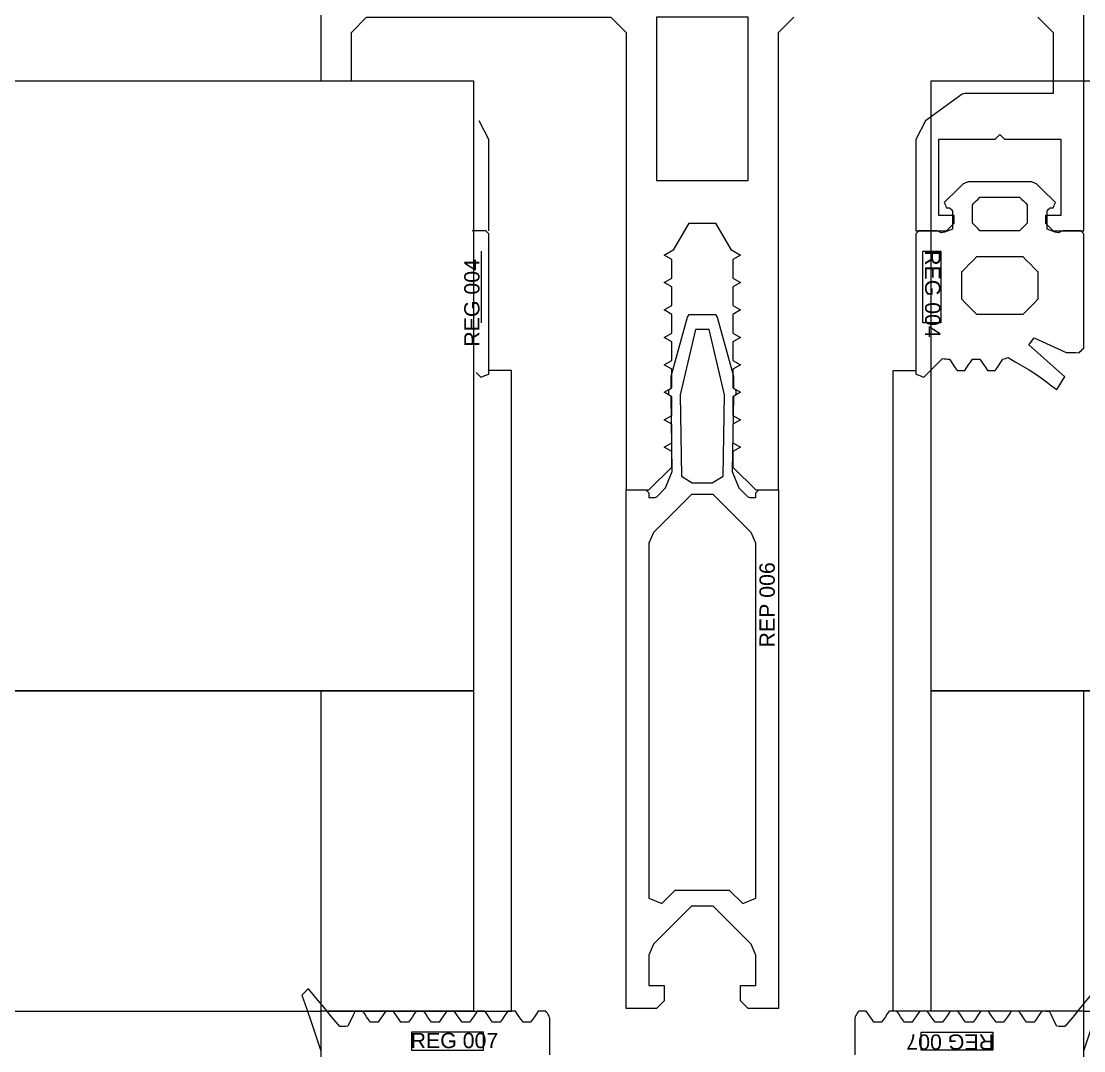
# Model space of a CAD drawing. Header units: millimetres. Extents: x 97 to 215964, y -4577 to 60645.
# Drawn here: x 159268.3 to 159337.9, y 39791.2 to 39858.7 of the extents above; entities that cross this region are included whole.
import ezdxf

# ---------------------------------------------------------------- set-up
doc = ezdxf.new("R2010")
doc.units = ezdxf.units.MM
for name, color, linetype, lineweight in [('A-GLAZ-____-MCUT', 151, 'Continuous', 9), ('A-GLAZ-____-OTLN', 151, 'Continuous', 9), ('A-GLAZ-CURT-OTLN', 52, 'Continuous', 9), ('A-GLAZ-CWMG-MCUT', 51, 'Continuous', 9), ('A-GLAZ-CWMG-OTLN', 51, 'Continuous', 9), ('G-XREF-____-OTLN', 8, 'Continuous', 9)]:
    doc.layers.add(name, color=color, linetype=linetype, lineweight=lineweight)
doc.styles.add('Arial', font='arial.ttf', dxfattribs={"height": 1})

# ---------------------------------------------------------------- blocks, each defined once
blk = doc.blocks.new('PNS_Панель прямоугольная2 - Нр_Стекло - 40мм-V26-О_АИ_ПП_8_400_Целиком')
at = {"layer": 'A-GLAZ-____-OTLN', "lineweight": 5}
h = blk.add_hatch(dxfattribs=at)
h.set_pattern_fill('FP_32', color=256, style=0, pattern_type=2)
h.set_pattern_definition([(45, (-100097.5, -39714.82), (-282.8427, 282.8427), [200, -600]), (45, (-100297.5, -39814.82), (-282.8427, 282.8427), [600, -200]), (45, (-99897.5, -39914.82), (-282.8427, 282.8427), [200, -600])])
h.paths.add_polyline_path([(502.5, 0), (502.5, 40), (-502.5, 40), (-502.5, 0), (415.493, 0)])
at = {"layer": 'A-GLAZ-____-MCUT', "color": 10, "lineweight": 5}
for p, q in [((-502.5, 40), (502.5, 40)), ((502.5, 40), (502.5, 0)), ((502.5, 0), (-502.5, 0))]:
    blk.add_line(p, q, dxfattribs=at)
at = {"layer": 'A-GLAZ-____-OTLN', "color": 10, "lineweight": 5}
blk.add_line((-502.5, 0), (502.5, 0), dxfattribs=at)
blk = doc.blocks.new('Прямоугольный импост - Рядовой 50х200-40428490-О_АИ_ПП_8_400_Целиком')
at = {"layer": 'A-GLAZ-CWMG-OTLN', "color": 10, "lineweight": 5}
for p in [(83085, 39814.823), (82100, 39793.823)]:
    blk.add_line(p, (83085, 39793.823), dxfattribs=at)
blk = doc.blocks.new('PNS_Панель прямоугольная2 - Нр_Стекло - 40мм-V139-О_АИ_ПП_8_400_Целиком')
at = {"layer": 'A-GLAZ-____-OTLN', "lineweight": 5}
h = blk.add_hatch(dxfattribs=at)
h.set_pattern_fill('FP_151', color=256, style=0, pattern_type=2)
h.set_pattern_definition([(45, (-101145, -39714.82), (-282.8427, 282.8427), [200, -600]), (45, (-101345, -39814.82), (-282.8427, 282.8427), [600, -200]), (45, (-100945, -39914.82), (-282.8427, 282.8427), [200, -600])])
h.paths.add_polyline_path([(515, 0), (515, 40), (-515, 40), (-515, 0), (311.317, 0)])
at = {"layer": 'A-GLAZ-____-MCUT', "color": 10, "lineweight": 5}
for p, q in [((-515, 0), (-515, 40)), ((-515, 40), (515, 40)), ((515, 0), (-515, 0))]:
    blk.add_line(p, q, dxfattribs=at)
at = {"layer": 'A-GLAZ-____-OTLN', "color": 10, "lineweight": 5}
blk.add_line((-515, 0), (515, 0), dxfattribs=at)
blk = doc.blocks.new('Прямоугольный импост - Рядовой 50х200-40428489-О_АИ_ПП_8_400_Целиком')
at = {"layer": 'A-GLAZ-CWMG-OTLN', "color": 10, "lineweight": 5}
for q in [(84195, 39814.823), (85205, 39793.823)]:
    blk.add_line((84195, 39793.823), q, dxfattribs=at)
blk = doc.blocks.new('Прямоугольный импост - Рядовой 50х200-38602430-О_АИ_ПП_8_400_Целиком')
at = {"layer": 'A-GLAZ-CWMG-MCUT', "color": 90}
for p, q in [((-25, 21), (-25, 39.8)), ((25, 39.8), (25, 21)), ((-15, 21), (-25, 21)), ((-15, 0), (-15, 21)), ((25, 21), (15, 21)), ((15, 21), (15, 0)), ((-25, -160.2), (-25, -40)), ((25, -40), (25, -160.2))]:
    blk.add_line(p, q, dxfattribs=at)
blk = doc.blocks.new('Прямоугольный импост - 200_dwg-17677014-О_АИ_ПП_8_400_Целиком')
at = {"layer": 'G-XREF-____-OTLN', "color": 10, "lineweight": 5}
for p, q in [((227981.991, 196775.926), (227981.991, 196780.625)), ((227981.634, 196772.661), (227981.94, 196772.355))]:
    blk.add_line(p, q, dxfattribs=at)
at = {"layer": 'G-XREF-____-OTLN', "color": 10, "lineweight": 5, "flags": 128}
for points in [[(227991.452, 196794.968), (227991.452, 196764.968), (227992.952, 196764.968), (227994.452, 196766.468), (227994.452, 196767.479), (227993.952, 196767.768), (227994.452, 196768.056), (227994.452, 196769.279), (227993.952, 196769.568), (227994.452, 196769.856), (227994.452, 196771.079), (227993.952, 196771.368), (227994.452, 196771.656), (227994.452, 196772.879), (227993.952, 196773.168), (227994.452, 196773.456), (227994.452, 196774.679), (227993.952, 196774.968), (227994.452, 196775.256), (227994.452, 196776.479), (227993.952, 196776.768), (227994.452, 196777.056), (227994.452, 196778.279), (227993.952, 196778.568), (227994.452, 196778.856), (227994.452, 196780.079), (227993.952, 196780.368), (227994.585, 196780.733), (227995.586, 196782.468), (227997.318, 196782.468), (227998.32, 196780.733), (227998.952, 196780.368), (227998.452, 196780.079), (227998.452, 196778.856), (227998.952, 196778.568), (227998.452, 196778.279), (227998.452, 196777.056), (227998.952, 196776.768), (227998.452, 196776.479), (227998.452, 196775.256), (227998.952, 196774.968), (227998.452, 196774.679), (227998.452, 196773.456), (227998.952, 196773.168), (227998.452, 196772.879), (227998.452, 196771.656), (227998.952, 196771.368), (227998.452, 196771.079), (227998.452, 196769.856), (227998.952, 196769.568), (227998.452, 196769.279), (227998.452, 196768.056), (227998.952, 196767.768), (227998.452, 196767.479), (227998.452, 196766.468), (227999.952, 196764.968), (228001.452, 196764.968), (228001.452, 196794.968), (228002.452, 196795.968)], [(228018.452, 196795.968), (228019.452, 196794.968), (228019.452, 196790.968), (228013.65, 196790.968), (228013.473, 196790.91), (228011.071, 196789.164), (228010.452, 196787.951), (228010.452, 196781.968), (228012.452, 196781.968), (228012.952, 196782.468), (228012.952, 196782.968), (228011.952, 196782.968), (228011.952, 196787.968), (228015.652, 196787.968), (228015.952, 196788.268), (228016.252, 196787.968), (228019.952, 196787.968), (228019.952, 196782.968), (228018.952, 196782.968), (228018.952, 196782.468), (228019.452, 196781.968), (228021.452, 196781.968), (228021.452, 196911.968)], [(227971.452, 196911.968), (227971.452, 196791.798)], [(227973.452, 196791.798), (227973.452, 196794.968), (227974.452, 196795.968), (227990.452, 196795.968), (227991.452, 196794.968)], [(227982.452, 196781.968), (227982.452, 196787.951), (227981.834, 196789.164)], [(228013.523, 196785.021), (228013.22, 196784.718), (228012.917, 196784.415), (228012.614, 196784.112), (228012.311, 196783.809)], [(228013.876, 196785.168), (228013.788, 196785.131), (228013.7, 196785.094), (228013.611, 196785.058), (228013.523, 196785.021)], [(228018.028, 196785.168), (228016.99, 196785.168), (228015.952, 196785.168), (228014.914, 196785.168), (228013.876, 196785.168)], [(228018.382, 196785.021), (228018.293, 196785.058), (228018.205, 196785.094), (228018.116, 196785.131), (228018.028, 196785.168)], [(228019.594, 196783.809), (228019.291, 196784.112), (228018.988, 196784.415), (228018.685, 196784.718), (228018.382, 196785.021)], [(228012.311, 196783.809), (228012.346, 196783.724), (228012.382, 196783.638), (228012.417, 196783.553), (228012.452, 196783.468)], [(228014.152, 196783.668), (228014.277, 196783.793), (228014.402, 196783.918), (228014.527, 196784.043), (228014.652, 196784.168)], [(228014.152, 196782.468), (228014.152, 196782.768), (228014.152, 196783.068), (228014.152, 196783.368), (228014.152, 196783.668)], [(228014.652, 196784.168), (228015.302, 196784.168), (228015.952, 196784.168), (228016.602, 196784.168), (228017.252, 196784.168)], [(228017.252, 196784.168), (228017.377, 196784.043), (228017.502, 196783.918), (228017.627, 196783.793), (228017.752, 196783.668)], [(228017.752, 196783.668), (228017.752, 196783.368), (228017.752, 196783.068), (228017.752, 196782.768), (228017.752, 196782.468)], [(228019.452, 196783.468), (228019.488, 196783.553), (228019.523, 196783.638), (228019.558, 196783.724), (228019.594, 196783.809)], [(228012.452, 196783.468), (228012.502, 196783.468), (228012.552, 196783.468), (228012.602, 196783.468), (228012.652, 196783.468)], [(228012.652, 196783.468), (228012.702, 196783.418), (228012.752, 196783.368), (228012.802, 196783.318), (228012.852, 196783.268)], [(228012.852, 196783.268), (228012.852, 196782.967), (228012.852, 196782.666), (228012.852, 196782.366), (228012.852, 196782.065)], [(228019.052, 196783.268), (228019.102, 196783.318), (228019.152, 196783.368), (228019.202, 196783.418), (228019.252, 196783.468)], [(228019.052, 196782.065), (228019.052, 196782.366), (228019.052, 196782.666), (228019.052, 196782.967), (228019.052, 196783.268)], [(228019.252, 196783.468), (228019.302, 196783.468), (228019.352, 196783.468), (228019.402, 196783.468), (228019.452, 196783.468)], [(228014.652, 196781.968), (228014.527, 196782.093), (228014.402, 196782.218), (228014.277, 196782.343), (228014.152, 196782.468)], [(228017.752, 196782.468), (228017.627, 196782.343), (228017.502, 196782.218), (228017.377, 196782.093), (228017.252, 196781.968)], [(227982.252, 196781.968), (227981.959, 196781.968), (227981.665, 196781.968), (227981.372, 196781.968)], [(227982.452, 196781.768), (227982.402, 196781.818), (227982.352, 196781.868), (227982.302, 196781.918), (227982.252, 196781.968)], [(227982.452, 196772.568), (227982.452, 196774.868), (227982.452, 196777.168), (227982.452, 196779.468), (227982.452, 196781.768)], [(228010.652, 196781.968), (228010.602, 196781.918), (228010.552, 196781.868), (228010.502, 196781.818), (228010.452, 196781.768)], [(228010.452, 196781.768), (228010.452, 196779.468), (228010.452, 196777.168), (228010.452, 196774.868), (228010.452, 196772.568)], [(228011.826, 196781.968), (228011.532, 196781.968), (228011.239, 196781.968), (228010.946, 196781.968), (228010.652, 196781.968)], [(228012.139, 196781.816), (228012.061, 196781.854), (228011.982, 196781.892), (228011.904, 196781.93), (228011.826, 196781.968)], [(228012.852, 196782.065), (228012.674, 196782.003), (228012.496, 196781.941), (228012.317, 196781.879), (228012.139, 196781.816)], [(228017.252, 196781.968), (228016.602, 196781.968), (228015.952, 196781.968), (228015.302, 196781.968), (228014.652, 196781.968)], [(228019.765, 196781.816), (228019.587, 196781.879), (228019.409, 196781.941), (228019.231, 196782.003), (228019.052, 196782.065)], [(228020.079, 196781.968), (228020, 196781.93), (228019.922, 196781.892), (228019.844, 196781.854), (228019.765, 196781.816)], [(228021.252, 196781.968), (228020.959, 196781.968), (228020.665, 196781.968), (228020.372, 196781.968), (228020.079, 196781.968)], [(228021.452, 196781.768), (228021.402, 196781.818), (228021.352, 196781.868), (228021.302, 196781.918), (228021.252, 196781.968)], [(228021.452, 196774.268), (228021.452, 196776.143), (228021.452, 196778.018), (228021.452, 196779.893), (228021.452, 196781.768)], [(228013.452, 196779.268), (228013.702, 196779.518), (228013.952, 196779.768), (228014.202, 196780.018), (228014.452, 196780.268)], [(228014.452, 196780.268), (228015.202, 196780.268), (228015.952, 196780.268), (228016.702, 196780.268), (228017.452, 196780.268)], [(228017.452, 196780.268), (228017.702, 196780.018), (228017.952, 196779.768), (228018.202, 196779.518), (228018.452, 196779.268)], [(228013.452, 196777.468), (228013.452, 196777.918), (228013.452, 196778.368), (228013.452, 196778.818), (228013.452, 196779.268)], [(228018.452, 196779.268), (228018.452, 196778.818), (228018.452, 196778.368), (228018.452, 196777.918), (228018.452, 196777.468)], [(228014.452, 196776.468), (228014.202, 196776.718), (228013.952, 196776.968), (228013.702, 196777.218), (228013.452, 196777.468)], [(228018.452, 196777.468), (228018.202, 196777.218), (228017.952, 196776.968), (228017.702, 196776.718), (228017.452, 196776.468)], [(228017.452, 196776.468), (228016.702, 196776.468), (228015.952, 196776.468), (228015.202, 196776.468), (228014.452, 196776.468)], [(228017.844, 196774.476), (228017.933, 196774.592), (228018.023, 196774.708), (228018.112, 196774.824), (228018.201, 196774.939)], [(228018.201, 196774.939), (228018.723, 196774.7), (228019.245, 196774.461), (228019.767, 196774.221), (228020.289, 196773.982)], [(228020.219, 196772.391), (228019.625, 196772.912), (228019.031, 196773.433), (228018.437, 196773.955), (228017.844, 196774.476)], [(228020.289, 196773.982), (228020.505, 196773.978), (228020.721, 196773.975), (228020.936, 196773.971), (228021.152, 196773.968)], [(228021.152, 196773.968), (228021.227, 196774.043), (228021.302, 196774.118), (228021.377, 196774.193), (228021.452, 196774.268)], [(228010.964, 196772.355), (228011.27, 196772.661), (228011.576, 196772.968), (228011.883, 196773.274), (228012.189, 196773.58)], [(228012.189, 196773.58), (228012.304, 196773.569), (228012.419, 196773.558), (228012.533, 196773.548), (228012.648, 196773.537)], [(228012.648, 196773.537), (228012.775, 196773.352), (228012.901, 196773.168), (228013.027, 196772.983), (228013.153, 196772.798)], [(228013.648, 196772.798), (228013.775, 196772.983), (228013.901, 196773.168), (228014.027, 196773.352), (228014.153, 196773.537)], [(228014.153, 196773.537), (228014.277, 196773.537), (228014.401, 196773.537), (228014.525, 196773.537), (228014.648, 196773.537)], [(228014.648, 196773.537), (228014.775, 196773.352), (228014.901, 196773.168), (228015.027, 196772.983), (228015.153, 196772.798)], [(228015.648, 196772.798), (228015.775, 196772.983), (228015.901, 196773.168), (228016.027, 196773.352), (228016.153, 196773.537)], [(228016.153, 196773.537), (228016.242, 196773.565), (228016.33, 196773.592), (228016.419, 196773.62), (228016.507, 196773.648)], [(228016.507, 196773.648), (228016.96, 196773.377), (228017.412, 196773.105), (228017.865, 196772.834), (228018.317, 196772.562)], [(227971.852, 196730.798), (227983.952, 196730.798), (227983.952, 196772.798), (227982.452, 196772.798)], [(227981.94, 196772.355), (227982.068, 196772.408), (227982.196, 196772.461), (227982.324, 196772.514), (227982.452, 196772.568)], [(228021.053, 196730.798), (228008.952, 196730.798), (228008.952, 196772.798), (228010.452, 196772.798)], [(228010.452, 196772.568), (228010.58, 196772.514), (228010.708, 196772.461), (228010.836, 196772.408), (228010.964, 196772.355)], [(228013.153, 196772.798), (228013.277, 196772.798), (228013.401, 196772.798), (228013.525, 196772.798), (228013.648, 196772.798)], [(228015.153, 196772.798), (228015.277, 196772.798), (228015.401, 196772.798), (228015.525, 196772.798), (228015.648, 196772.798)], [(228018.317, 196772.562), (228018.659, 196772.308), (228019.002, 196772.053), (228019.344, 196771.799), (228019.686, 196771.544)], [(228019.686, 196771.544), (228019.819, 196771.756), (228019.952, 196771.968), (228020.085, 196772.179), (228020.219, 196772.391)], [(227970.64, 196732.263), (227970.534, 196732.159), (227970.427, 196732.055), (227970.321, 196731.951), (227970.214, 196731.847)], [(227972.687, 196729.788), (227972.176, 196730.407), (227971.664, 196731.025), (227971.152, 196731.644), (227970.64, 196732.263)], [(228022.264, 196732.263), (228021.752, 196731.644), (228021.241, 196731.025), (228020.729, 196730.407), (228020.217, 196729.788)], [(227970.214, 196731.847), (227970.524, 196730.934), (227970.833, 196730.021), (227971.143, 196729.109), (227971.452, 196728.196)], [(228021.452, 196728.196), (228021.762, 196729.109), (228022.071, 196730.021), (228022.381, 196730.934), (228022.69, 196731.847)], [(227973.682, 196730.759), (227973.567, 196730.519), (227973.452, 196730.279), (227973.338, 196730.039), (227973.223, 196729.8)], [(227974.2, 196730.798), (227974.07, 196730.788), (227973.941, 196730.778), (227973.811, 196730.768), (227973.682, 196730.759)], [(227974.705, 196730.06), (227974.578, 196730.244), (227974.452, 196730.429), (227974.326, 196730.614), (227974.2, 196730.798)], [(227975.705, 196730.798), (227975.578, 196730.614), (227975.452, 196730.429), (227975.326, 196730.244), (227975.2, 196730.06)], [(227976.2, 196730.798), (227976.076, 196730.798), (227975.952, 196730.798), (227975.828, 196730.798), (227975.705, 196730.798)], [(227976.705, 196730.06), (227976.578, 196730.244), (227976.452, 196730.429), (227976.326, 196730.614), (227976.2, 196730.798)], [(227977.705, 196730.798), (227977.578, 196730.614), (227977.452, 196730.429), (227977.326, 196730.244), (227977.2, 196730.06)], [(227978.2, 196730.798), (227978.076, 196730.798), (227977.952, 196730.798), (227977.828, 196730.798), (227977.705, 196730.798)], [(227978.705, 196730.06), (227978.578, 196730.244), (227978.452, 196730.429), (227978.326, 196730.614), (227978.2, 196730.798)], [(227979.705, 196730.798), (227979.578, 196730.614), (227979.452, 196730.429), (227979.326, 196730.244), (227979.2, 196730.06)], [(227980.2, 196730.798), (227980.076, 196730.798), (227979.952, 196730.798), (227979.828, 196730.798), (227979.705, 196730.798)], [(227980.705, 196730.06), (227980.578, 196730.244), (227980.452, 196730.429), (227980.326, 196730.614), (227980.2, 196730.798)], [(227981.705, 196730.798), (227981.578, 196730.614), (227981.452, 196730.429), (227981.326, 196730.244), (227981.2, 196730.06)], [(227982.2, 196730.798), (227982.076, 196730.798), (227981.952, 196730.798), (227981.828, 196730.798), (227981.705, 196730.798)], [(227982.705, 196730.06), (227982.578, 196730.244), (227982.452, 196730.429), (227982.326, 196730.614), (227982.2, 196730.798)], [(227983.705, 196730.798), (227983.578, 196730.614), (227983.452, 196730.429), (227983.326, 196730.244), (227983.2, 196730.06)], [(227984.2, 196730.798), (227984.076, 196730.798), (227983.952, 196730.798), (227983.828, 196730.798), (227983.705, 196730.798)], [(227984.705, 196730.06), (227984.578, 196730.244), (227984.452, 196730.429), (227984.326, 196730.614), (227984.2, 196730.798)], [(227985.705, 196730.798), (227985.578, 196730.614), (227985.452, 196730.429), (227985.326, 196730.244), (227985.2, 196730.06)], [(227986.2, 196730.798), (227986.076, 196730.798), (227985.952, 196730.798), (227985.828, 196730.798), (227985.705, 196730.798)], [(227986.4, 196730.506), (227986.35, 196730.579), (227986.3, 196730.652), (227986.25, 196730.725), (227986.2, 196730.798)], [(228006.705, 196730.798), (228006.655, 196730.725), (228006.605, 196730.652), (228006.555, 196730.579), (228006.505, 196730.506)], [(228007.2, 196730.798), (228007.076, 196730.798), (228006.952, 196730.798), (228006.828, 196730.798), (228006.705, 196730.798)], [(228007.705, 196730.06), (228007.578, 196730.244), (228007.452, 196730.429), (228007.326, 196730.614), (228007.2, 196730.798)], [(228008.705, 196730.798), (228008.578, 196730.614), (228008.452, 196730.429), (228008.326, 196730.244), (228008.2, 196730.06)], [(228009.2, 196730.798), (228009.076, 196730.798), (228008.952, 196730.798), (228008.828, 196730.798), (228008.705, 196730.798)], [(228009.705, 196730.06), (228009.578, 196730.244), (228009.452, 196730.429), (228009.326, 196730.614), (228009.2, 196730.798)], [(228010.705, 196730.798), (228010.578, 196730.614), (228010.452, 196730.429), (228010.326, 196730.244), (228010.2, 196730.06)], [(228011.2, 196730.798), (228011.076, 196730.798), (228010.952, 196730.798), (228010.828, 196730.798), (228010.705, 196730.798)], [(228011.705, 196730.06), (228011.578, 196730.244), (228011.452, 196730.429), (228011.326, 196730.614), (228011.2, 196730.798)], [(228012.705, 196730.798), (228012.578, 196730.614), (228012.452, 196730.429), (228012.326, 196730.244), (228012.2, 196730.06)], [(228013.2, 196730.798), (228013.076, 196730.798), (228012.952, 196730.798), (228012.828, 196730.798), (228012.705, 196730.798)], [(228013.705, 196730.06), (228013.578, 196730.244), (228013.452, 196730.429), (228013.326, 196730.614), (228013.2, 196730.798)], [(228014.705, 196730.798), (228014.578, 196730.614), (228014.452, 196730.429), (228014.326, 196730.244), (228014.2, 196730.06)], [(228015.2, 196730.798), (228015.076, 196730.798), (228014.952, 196730.798), (228014.828, 196730.798), (228014.705, 196730.798)], [(228015.705, 196730.06), (228015.578, 196730.244), (228015.452, 196730.429), (228015.326, 196730.614), (228015.2, 196730.798)], [(228016.705, 196730.798), (228016.578, 196730.614), (228016.452, 196730.429), (228016.326, 196730.244), (228016.2, 196730.06)], [(228017.2, 196730.798), (228017.076, 196730.798), (228016.952, 196730.798), (228016.828, 196730.798), (228016.705, 196730.798)], [(228017.705, 196730.06), (228017.578, 196730.244), (228017.452, 196730.429), (228017.326, 196730.614), (228017.2, 196730.798)], [(228018.705, 196730.798), (228018.578, 196730.614), (228018.452, 196730.429), (228018.326, 196730.244), (228018.2, 196730.06)], [(228019.223, 196730.759), (228019.093, 196730.768), (228018.964, 196730.778), (228018.834, 196730.788), (228018.705, 196730.798)], [(228019.682, 196729.8), (228019.567, 196730.039), (228019.452, 196730.279), (228019.338, 196730.519), (228019.223, 196730.759)], [(227975.2, 196730.06), (227975.076, 196730.06), (227974.952, 196730.06), (227974.828, 196730.06), (227974.705, 196730.06)], [(227977.2, 196730.06), (227977.076, 196730.06), (227976.952, 196730.06), (227976.828, 196730.06), (227976.705, 196730.06)], [(227979.2, 196730.06), (227979.076, 196730.06), (227978.952, 196730.06), (227978.828, 196730.06), (227978.705, 196730.06)], [(227981.2, 196730.06), (227981.076, 196730.06), (227980.952, 196730.06), (227980.828, 196730.06), (227980.705, 196730.06)], [(227983.2, 196730.06), (227983.076, 196730.06), (227982.952, 196730.06), (227982.828, 196730.06), (227982.705, 196730.06)], [(227985.2, 196730.06), (227985.076, 196730.06), (227984.952, 196730.06), (227984.828, 196730.06), (227984.705, 196730.06)], [(227986.452, 196730.336), (227986.439, 196730.379), (227986.426, 196730.421), (227986.413, 196730.463), (227986.4, 196730.506)], [(227986.452, 196727.929), (227986.452, 196728.531), (227986.452, 196729.133), (227986.452, 196729.735), (227986.452, 196730.336)], [(228006.505, 196730.506), (228006.491, 196730.463), (228006.478, 196730.421), (228006.465, 196730.379), (228006.452, 196730.336)], [(228006.452, 196730.336), (228006.452, 196729.735), (228006.452, 196729.133), (228006.452, 196728.531), (228006.452, 196727.929)], [(228008.2, 196730.06), (228008.076, 196730.06), (228007.952, 196730.06), (228007.828, 196730.06), (228007.705, 196730.06)], [(228010.2, 196730.06), (228010.076, 196730.06), (228009.952, 196730.06), (228009.828, 196730.06), (228009.705, 196730.06)], [(228012.2, 196730.06), (228012.076, 196730.06), (228011.952, 196730.06), (228011.828, 196730.06), (228011.705, 196730.06)], [(228014.2, 196730.06), (228014.076, 196730.06), (228013.952, 196730.06), (228013.828, 196730.06), (228013.705, 196730.06)], [(228016.2, 196730.06), (228016.076, 196730.06), (228015.952, 196730.06), (228015.828, 196730.06), (228015.705, 196730.06)], [(228018.2, 196730.06), (228018.076, 196730.06), (228017.952, 196730.06), (228017.828, 196730.06), (228017.705, 196730.06)], [(227973.223, 196729.8), (227973.089, 196729.797), (227972.955, 196729.794), (227972.821, 196729.791), (227972.687, 196729.788)], [(228020.217, 196729.788), (228020.083, 196729.791), (228019.949, 196729.794), (228019.815, 196729.797), (228019.682, 196729.8)]]:
    blk.add_lwpolyline(points, dxfattribs=at)
for points in [[(227993.452, 196795.968), (227993.452, 196785.268), (227999.452, 196785.268), (227999.452, 196795.968)], [(228012.083, 196775.926), (228010.914, 196775.926), (228010.914, 196780.625), (228012.083, 196780.625)], [(227998.652, 196771.541), (227998.652, 196771.194), (227998.502, 196771.108), (227998.416, 196766.187), (227998.855, 196765.1), (227999.429, 196764.526), (227999.571, 196764.468), (227999.952, 196764.468), (227999.952, 196764.768), (228000.152, 196764.968), (228001.452, 196764.968), (228001.452, 196730.967), (227999.452, 196730.967), (227998.952, 196731.467), (227998.952, 196732.467), (227999.952, 196732.467), (227999.952, 196734.468), (227999.659, 196735.175), (227997.159, 196737.675), (227995.745, 196737.675), (227993.245, 196735.175), (227992.952, 196734.468), (227992.952, 196732.467), (227993.952, 196732.467), (227993.952, 196731.467), (227993.452, 196730.967), (227991.452, 196730.967), (227991.452, 196764.968), (227992.752, 196764.968), (227992.952, 196764.768), (227992.952, 196764.468), (227993.334, 196764.468), (227993.475, 196764.526), (227994.049, 196765.1), (227994.488, 196766.187), (227994.402, 196771.108), (227994.252, 196771.194), (227994.252, 196771.541), (227994.402, 196771.627), (227994.416, 196772.435), (227995.487, 196776.295), (227995.586, 196776.467), (227997.318, 196776.467), (227997.418, 196776.295), (227998.488, 196772.435), (227998.502, 196771.627)], [(227997.811, 196765.875), (227997.904, 196771.2), (227996.896, 196775.498), (227996.008, 196775.498), (227995.001, 196771.2), (227995.094, 196765.875), (227995.798, 196765.428), (227997.106, 196765.428)], [(227998.22, 196738.735), (227999.099, 196737.857), (227999.952, 196738.21), (227999.952, 196761.468), (227999.659, 196762.175), (227997.159, 196764.675), (227995.745, 196764.675), (227993.245, 196762.175), (227992.952, 196761.468), (227992.952, 196738.21), (227993.806, 196737.857), (227994.684, 196738.735)], [(227982.102, 196728.241), (227982.102, 196729.41), (227977.402, 196729.41), (227977.402, 196728.241)], [(228010.802, 196728.241), (228010.802, 196729.41), (228015.502, 196729.41), (228015.502, 196728.241)]]:
    blk.add_lwpolyline(points, close=True, dxfattribs=at)
blk = doc.blocks.new('Прямоугольный импост - 200_dwg-V154-О_АИ_ПП_8_400_Целиком')
at = {"layer": 'G-XREF-____-OTLN', "color": 10, "lineweight": 5}
for p, q in [((227981.991, 196775.926), (227981.991, 196780.625)), ((228010.914, 196775.926), (228010.914, 196780.625)), ((227981.634, 196772.661), (227981.94, 196772.355)), ((228010.964, 196772.355), (228011.27, 196772.661))]:
    blk.add_line(p, q, dxfattribs=at)
at = {"layer": 'G-XREF-____-OTLN', "color": 10, "lineweight": 5, "flags": 128}
for points in [[(228021.452, 196791.798), (228021.452, 196911.968), (227971.452, 196911.968), (227971.452, 196791.798)], [(227973.452, 196791.798), (227973.452, 196794.968), (227974.452, 196795.968), (227990.452, 196795.968), (227991.452, 196794.968)], [(227991.452, 196794.968), (227991.452, 196764.968), (227992.952, 196764.968), (227994.452, 196766.468), (227994.452, 196767.479), (227993.952, 196767.768), (227994.452, 196768.056), (227994.452, 196769.279), (227993.952, 196769.568), (227994.452, 196769.856), (227994.452, 196771.079), (227993.952, 196771.368), (227994.452, 196771.656), (227994.452, 196772.879), (227993.952, 196773.168), (227994.452, 196773.456), (227994.452, 196774.679), (227993.952, 196774.968), (227994.452, 196775.256), (227994.452, 196776.479), (227993.952, 196776.768), (227994.452, 196777.056), (227994.452, 196778.279), (227993.952, 196778.568), (227994.452, 196778.856), (227994.452, 196780.079), (227993.952, 196780.368), (227994.585, 196780.733), (227995.586, 196782.468), (227997.318, 196782.468), (227998.32, 196780.733), (227998.952, 196780.368), (227998.452, 196780.079), (227998.452, 196778.856), (227998.952, 196778.568), (227998.452, 196778.279), (227998.452, 196777.056), (227998.952, 196776.768), (227998.452, 196776.479), (227998.452, 196775.256), (227998.952, 196774.968), (227998.452, 196774.679), (227998.452, 196773.456), (227998.952, 196773.168), (227998.452, 196772.879), (227998.452, 196771.656), (227998.952, 196771.368), (227998.452, 196771.079), (227998.452, 196769.856), (227998.952, 196769.568), (227998.452, 196769.279), (227998.452, 196768.056), (227998.952, 196767.768), (227998.452, 196767.479), (227998.452, 196766.468), (227999.952, 196764.968), (228001.452, 196764.968), (228001.452, 196794.968), (228002.452, 196795.968)], [(228018.452, 196795.968), (228019.452, 196794.968), (228019.452, 196791.798)], [(227982.452, 196781.968), (227982.452, 196787.951), (227981.834, 196789.164)], [(228011.071, 196789.164), (228010.452, 196787.951), (228010.452, 196781.968)], [(227982.252, 196781.968), (227981.959, 196781.968), (227981.665, 196781.968), (227981.372, 196781.968)], [(227982.452, 196781.768), (227982.402, 196781.818), (227982.352, 196781.868), (227982.302, 196781.918), (227982.252, 196781.968)], [(227982.452, 196772.568), (227982.452, 196774.868), (227982.452, 196777.168), (227982.452, 196779.468), (227982.452, 196781.768)], [(228010.652, 196781.968), (228010.602, 196781.918), (228010.552, 196781.868), (228010.502, 196781.818), (228010.452, 196781.768)], [(228010.452, 196781.768), (228010.452, 196779.468), (228010.452, 196777.168), (228010.452, 196774.868), (228010.452, 196772.568)], [(228011.532, 196781.968), (228011.239, 196781.968), (228010.946, 196781.968), (228010.652, 196781.968)], [(227971.852, 196730.798), (227983.952, 196730.798), (227983.952, 196772.798), (227982.452, 196772.798)], [(227981.94, 196772.355), (227982.068, 196772.408), (227982.196, 196772.461), (227982.324, 196772.514), (227982.452, 196772.568)], [(228021.053, 196730.798), (228008.952, 196730.798), (228008.952, 196772.798), (228010.452, 196772.798)], [(228010.452, 196772.568), (228010.58, 196772.514), (228010.708, 196772.461), (228010.836, 196772.408), (228010.964, 196772.355)], [(227970.64, 196732.263), (227970.534, 196732.159), (227970.427, 196732.055), (227970.321, 196731.951), (227970.214, 196731.847)], [(227972.687, 196729.788), (227972.176, 196730.407), (227971.664, 196731.025), (227971.152, 196731.644), (227970.64, 196732.263)], [(228022.264, 196732.263), (228021.752, 196731.644), (228021.241, 196731.025), (228020.729, 196730.407), (228020.217, 196729.788)], [(227970.214, 196731.847), (227970.524, 196730.934), (227970.833, 196730.021), (227971.143, 196729.109), (227971.452, 196728.196)], [(228021.452, 196728.196), (228021.762, 196729.109), (228022.071, 196730.021), (228022.381, 196730.934), (228022.69, 196731.847)], [(227973.682, 196730.759), (227973.567, 196730.519), (227973.452, 196730.279), (227973.338, 196730.039), (227973.223, 196729.8)], [(227974.2, 196730.798), (227974.07, 196730.788), (227973.941, 196730.778), (227973.811, 196730.768), (227973.682, 196730.759)], [(227974.705, 196730.06), (227974.578, 196730.244), (227974.452, 196730.429), (227974.326, 196730.614), (227974.2, 196730.798)], [(227975.705, 196730.798), (227975.578, 196730.614), (227975.452, 196730.429), (227975.326, 196730.244), (227975.2, 196730.06)], [(227976.2, 196730.798), (227976.076, 196730.798), (227975.952, 196730.798), (227975.828, 196730.798), (227975.705, 196730.798)], [(227976.705, 196730.06), (227976.578, 196730.244), (227976.452, 196730.429), (227976.326, 196730.614), (227976.2, 196730.798)], [(227977.705, 196730.798), (227977.578, 196730.614), (227977.452, 196730.429), (227977.326, 196730.244), (227977.2, 196730.06)], [(227978.2, 196730.798), (227978.076, 196730.798), (227977.952, 196730.798), (227977.828, 196730.798), (227977.705, 196730.798)], [(227978.705, 196730.06), (227978.578, 196730.244), (227978.452, 196730.429), (227978.326, 196730.614), (227978.2, 196730.798)], [(227979.705, 196730.798), (227979.578, 196730.614), (227979.452, 196730.429), (227979.326, 196730.244), (227979.2, 196730.06)], [(227980.2, 196730.798), (227980.076, 196730.798), (227979.952, 196730.798), (227979.828, 196730.798), (227979.705, 196730.798)], [(227980.705, 196730.06), (227980.578, 196730.244), (227980.452, 196730.429), (227980.326, 196730.614), (227980.2, 196730.798)], [(227981.705, 196730.798), (227981.578, 196730.614), (227981.452, 196730.429), (227981.326, 196730.244), (227981.2, 196730.06)], [(227982.2, 196730.798), (227982.076, 196730.798), (227981.952, 196730.798), (227981.828, 196730.798), (227981.705, 196730.798)], [(227982.705, 196730.06), (227982.578, 196730.244), (227982.452, 196730.429), (227982.326, 196730.614), (227982.2, 196730.798)], [(227983.705, 196730.798), (227983.578, 196730.614), (227983.452, 196730.429), (227983.326, 196730.244), (227983.2, 196730.06)], [(227984.2, 196730.798), (227984.076, 196730.798), (227983.952, 196730.798), (227983.828, 196730.798), (227983.705, 196730.798)], [(227984.705, 196730.06), (227984.578, 196730.244), (227984.452, 196730.429), (227984.326, 196730.614), (227984.2, 196730.798)], [(227985.705, 196730.798), (227985.578, 196730.614), (227985.452, 196730.429), (227985.326, 196730.244), (227985.2, 196730.06)], [(227986.2, 196730.798), (227986.076, 196730.798), (227985.952, 196730.798), (227985.828, 196730.798), (227985.705, 196730.798)], [(227986.4, 196730.506), (227986.35, 196730.579), (227986.3, 196730.652), (227986.25, 196730.725), (227986.2, 196730.798)], [(228006.705, 196730.798), (228006.655, 196730.725), (228006.605, 196730.652), (228006.555, 196730.579), (228006.505, 196730.506)], [(228007.2, 196730.798), (228007.076, 196730.798), (228006.952, 196730.798), (228006.828, 196730.798), (228006.705, 196730.798)], [(228007.705, 196730.06), (228007.578, 196730.244), (228007.452, 196730.429), (228007.326, 196730.614), (228007.2, 196730.798)], [(228008.705, 196730.798), (228008.578, 196730.614), (228008.452, 196730.429), (228008.326, 196730.244), (228008.2, 196730.06)], [(228009.2, 196730.798), (228009.076, 196730.798), (228008.952, 196730.798), (228008.828, 196730.798), (228008.705, 196730.798)], [(228009.705, 196730.06), (228009.578, 196730.244), (228009.452, 196730.429), (228009.326, 196730.614), (228009.2, 196730.798)], [(228010.705, 196730.798), (228010.578, 196730.614), (228010.452, 196730.429), (228010.326, 196730.244), (228010.2, 196730.06)], [(228011.2, 196730.798), (228011.076, 196730.798), (228010.952, 196730.798), (228010.828, 196730.798), (228010.705, 196730.798)], [(228011.705, 196730.06), (228011.578, 196730.244), (228011.452, 196730.429), (228011.326, 196730.614), (228011.2, 196730.798)], [(228012.705, 196730.798), (228012.578, 196730.614), (228012.452, 196730.429), (228012.326, 196730.244), (228012.2, 196730.06)], [(228013.2, 196730.798), (228013.076, 196730.798), (228012.952, 196730.798), (228012.828, 196730.798), (228012.705, 196730.798)], [(228013.705, 196730.06), (228013.578, 196730.244), (228013.452, 196730.429), (228013.326, 196730.614), (228013.2, 196730.798)], [(228014.705, 196730.798), (228014.578, 196730.614), (228014.452, 196730.429), (228014.326, 196730.244), (228014.2, 196730.06)], [(228015.2, 196730.798), (228015.076, 196730.798), (228014.952, 196730.798), (228014.828, 196730.798), (228014.705, 196730.798)], [(228015.705, 196730.06), (228015.578, 196730.244), (228015.452, 196730.429), (228015.326, 196730.614), (228015.2, 196730.798)], [(228016.705, 196730.798), (228016.578, 196730.614), (228016.452, 196730.429), (228016.326, 196730.244), (228016.2, 196730.06)], [(228017.2, 196730.798), (228017.076, 196730.798), (228016.952, 196730.798), (228016.828, 196730.798), (228016.705, 196730.798)], [(228017.705, 196730.06), (228017.578, 196730.244), (228017.452, 196730.429), (228017.326, 196730.614), (228017.2, 196730.798)], [(228018.705, 196730.798), (228018.578, 196730.614), (228018.452, 196730.429), (228018.326, 196730.244), (228018.2, 196730.06)], [(228019.223, 196730.759), (228019.093, 196730.768), (228018.964, 196730.778), (228018.834, 196730.788), (228018.705, 196730.798)], [(228019.682, 196729.8), (228019.567, 196730.039), (228019.452, 196730.279), (228019.338, 196730.519), (228019.223, 196730.759)], [(227975.2, 196730.06), (227975.076, 196730.06), (227974.952, 196730.06), (227974.828, 196730.06), (227974.705, 196730.06)], [(227977.2, 196730.06), (227977.076, 196730.06), (227976.952, 196730.06), (227976.828, 196730.06), (227976.705, 196730.06)], [(227979.2, 196730.06), (227979.076, 196730.06), (227978.952, 196730.06), (227978.828, 196730.06), (227978.705, 196730.06)], [(227981.2, 196730.06), (227981.076, 196730.06), (227980.952, 196730.06), (227980.828, 196730.06), (227980.705, 196730.06)], [(227983.2, 196730.06), (227983.076, 196730.06), (227982.952, 196730.06), (227982.828, 196730.06), (227982.705, 196730.06)], [(227985.2, 196730.06), (227985.076, 196730.06), (227984.952, 196730.06), (227984.828, 196730.06), (227984.705, 196730.06)], [(227986.452, 196730.336), (227986.439, 196730.379), (227986.426, 196730.421), (227986.413, 196730.463), (227986.4, 196730.506)], [(227986.452, 196727.929), (227986.452, 196728.531), (227986.452, 196729.133), (227986.452, 196729.735), (227986.452, 196730.336)], [(228006.505, 196730.506), (228006.491, 196730.463), (228006.478, 196730.421), (228006.465, 196730.379), (228006.452, 196730.336)], [(228006.452, 196730.336), (228006.452, 196729.735), (228006.452, 196729.133), (228006.452, 196728.531), (228006.452, 196727.929)], [(228008.2, 196730.06), (228008.076, 196730.06), (228007.952, 196730.06), (228007.828, 196730.06), (228007.705, 196730.06)], [(228010.2, 196730.06), (228010.076, 196730.06), (228009.952, 196730.06), (228009.828, 196730.06), (228009.705, 196730.06)], [(228012.2, 196730.06), (228012.076, 196730.06), (228011.952, 196730.06), (228011.828, 196730.06), (228011.705, 196730.06)], [(228014.2, 196730.06), (228014.076, 196730.06), (228013.952, 196730.06), (228013.828, 196730.06), (228013.705, 196730.06)], [(228016.2, 196730.06), (228016.076, 196730.06), (228015.952, 196730.06), (228015.828, 196730.06), (228015.705, 196730.06)], [(228018.2, 196730.06), (228018.076, 196730.06), (228017.952, 196730.06), (228017.828, 196730.06), (228017.705, 196730.06)], [(227973.223, 196729.8), (227973.089, 196729.797), (227972.955, 196729.794), (227972.821, 196729.791), (227972.687, 196729.788)], [(228020.217, 196729.788), (228020.083, 196729.791), (228019.949, 196729.794), (228019.815, 196729.797), (228019.682, 196729.8)]]:
    blk.add_lwpolyline(points, dxfattribs=at)
for points in [[(227993.452, 196795.968), (227993.452, 196785.268), (227999.452, 196785.268), (227999.452, 196795.968)], [(227998.652, 196771.541), (227998.652, 196771.194), (227998.502, 196771.108), (227998.416, 196766.187), (227998.855, 196765.1), (227999.429, 196764.526), (227999.571, 196764.468), (227999.952, 196764.468), (227999.952, 196764.768), (228000.152, 196764.968), (228001.452, 196764.968), (228001.452, 196730.967), (227999.452, 196730.967), (227998.952, 196731.467), (227998.952, 196732.467), (227999.952, 196732.467), (227999.952, 196734.468), (227999.659, 196735.175), (227997.159, 196737.675), (227995.745, 196737.675), (227993.245, 196735.175), (227992.952, 196734.468), (227992.952, 196732.467), (227993.952, 196732.467), (227993.952, 196731.467), (227993.452, 196730.967), (227991.452, 196730.967), (227991.452, 196764.968), (227992.752, 196764.968), (227992.952, 196764.768), (227992.952, 196764.468), (227993.334, 196764.468), (227993.475, 196764.526), (227994.049, 196765.1), (227994.488, 196766.187), (227994.402, 196771.108), (227994.252, 196771.194), (227994.252, 196771.541), (227994.402, 196771.627), (227994.416, 196772.435), (227995.487, 196776.295), (227995.586, 196776.467), (227997.318, 196776.467), (227997.418, 196776.295), (227998.488, 196772.435), (227998.502, 196771.627)], [(227997.811, 196765.875), (227997.904, 196771.2), (227996.896, 196775.498), (227996.008, 196775.498), (227995.001, 196771.2), (227995.094, 196765.875), (227995.798, 196765.428), (227997.106, 196765.428)], [(227998.22, 196738.735), (227999.099, 196737.857), (227999.952, 196738.21), (227999.952, 196761.468), (227999.659, 196762.175), (227997.159, 196764.675), (227995.745, 196764.675), (227993.245, 196762.175), (227992.952, 196761.468), (227992.952, 196738.21), (227993.806, 196737.857), (227994.684, 196738.735)], [(227982.102, 196728.241), (227982.102, 196729.41), (227977.402, 196729.41), (227977.402, 196728.241)], [(228010.802, 196728.241), (228010.802, 196729.41), (228015.502, 196729.41), (228015.502, 196728.241)]]:
    blk.add_lwpolyline(points, close=True, dxfattribs=at)
at = {"layer": 'G-XREF-____-OTLN', "color": 7, "lineweight": 5, "char_height": 1, "attachment_point": 1, "line_spacing_factor": 0.941778, "style": 'Arial'}
for s, insert, width, rotation in [('REG 004', (228012.055, 196780.692), 6.86838, 270), ('REG 004', (227980.85, 196774.359), 6.86838, 90), ('REP 006', (228000.2, 196754.638), 6.68473, 90), ('REG 007', (228015.569, 196728.27), 6.86838, 180)]:
    blk.add_mtext(s, dxfattribs=dict(at, insert=insert, width=width, rotation=rotation))
at = {"layer": 'G-XREF-____-OTLN', "color": 7, "lineweight": 5, "insert": (227977.335, 196729.37), "char_height": 1, "width": 6.86838, "attachment_point": 1, "line_spacing_factor": 0.941778, "style": 'Arial'}
blk.add_mtext('REG 007', dxfattribs=at)
blk = doc.blocks.new('Прямоугольный импост - 42х50х200h-V176-О_АИ_ПП_8_400_Целиком')
for name in ['Прямоугольный импост - 200_dwg-17677014-О_АИ_ПП_8_400_Целиком', 'Прямоугольный импост - 200_dwg-V154-О_АИ_ПП_8_400_Целиком']:
    blk.add_blockref(name, (-227996.452, -196751.798))
blk = doc.blocks.new('0083_СОШ675_АР_R22_rvt-1-О_АИ_ПП_8_400_Целиком')
at = {"layer": 'A-GLAZ-CURT-OTLN', "color": 90, "lineweight": 9}
for name, p in [('PNS_Панель прямоугольная2 - Нр_Стекло - 40мм-V26-О_АИ_ПП_8_400_Целиком', (99997.5, 39814.823)), ('PNS_Панель прямоугольная2 - Нр_Стекло - 40мм-V139-О_АИ_ПП_8_400_Целиком', (101045, 39814.823))]:
    blk.add_blockref(name, p, dxfattribs=at)
at = {"layer": 'A-GLAZ-CWMG-OTLN', "color": 90, "lineweight": 9}
for name, p in [('Прямоугольный импост - Рядовой 50х200-40428490-О_АИ_ПП_8_400_Целиком', (17405, 0)), ('Прямоугольный импост - 42х50х200h-V176-О_АИ_ПП_8_400_Целиком', (100515, 39814.823)), ('Прямоугольный импост - Рядовой 50х200-40428489-О_АИ_ПП_8_400_Целиком', (16345, 0))]:
    blk.add_blockref(name, p, dxfattribs=at)
at = {"layer": 'A-GLAZ-CWMG-OTLN', "color": 90, "lineweight": 9, "extrusion": (0, 0, -1), "rotation": 180}
blk.add_blockref('Прямоугольный импост - Рядовой 50х200-38602430-О_АИ_ПП_8_400_Целиком', (-100515, 39814.823), dxfattribs=at)

msp = doc.modelspace()

# ---------------------------------------------------------------- block references
at = {"color": 250, "lineweight": 5}
msp.add_blockref('0083_СОШ675_АР_R22_rvt-1-О_АИ_ПП_8_400_Целиком', (58797.887824, 0), dxfattribs=at)

doc.saveas('drawing.dxf')
